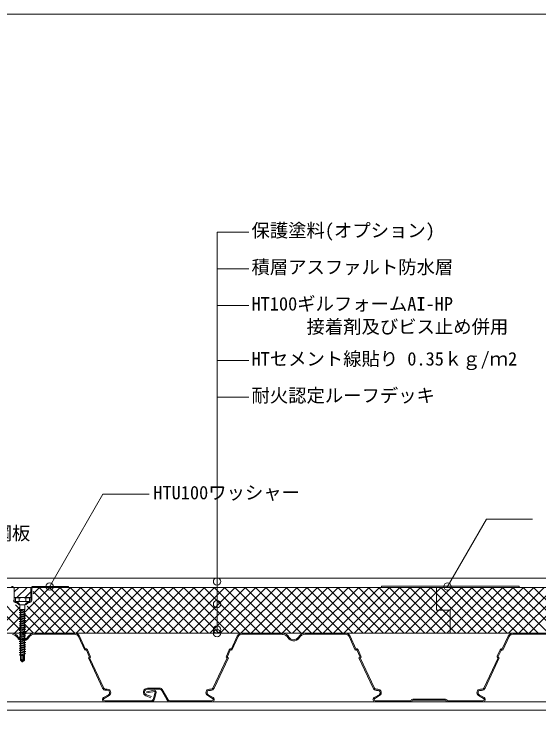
# Model space of a CAD drawing. Units: millimetres, scale not verified. Extents: x -1380 to 1380, y -956 to 954.
# Drawn here: x 10 to 581, y -239 to 539 of the extents above; entities that cross this region are included whole.
import ezdxf
from ezdxf.enums import TextEntityAlignment as Align

# ---------------------------------------------------------------- set-up
doc = ezdxf.new("R2010")
doc.units = ezdxf.units.MM
doc.header["$LTSCALE"] = 3
doc.linetypes.add('USER2', pattern=[9.525, 6.35, -3.175])
for name, color, linetype, lineweight in [('0-0_0', 7, 'Continuous', 18), ('0-1_BOUSUI', 1, 'Continuous', 18), ('0-2_MOJI', 7, 'Continuous', 18), ('0-3_HATCH', 9, 'Continuous', 18), ('0-4_KANAMONO', 5, 'Continuous', 18), ('0-5_KANAMONO_SCREW', 4, 'Continuous', 18), ('0-6_TEKKOTU', 7, 'Continuous', 18), ('0-7_dekki', 3, 'Continuous', 18), ('0-8_dannnetu', 6, 'Continuous', 18)]:
    doc.layers.add(name, color=color, linetype=linetype, lineweight=lineweight)
doc.styles.add('ＭＳ ゴシック', font='')
doc.styles.get('ＭＳ ゴシック').set_extended_font_data('MS Gothic')

msp = doc.modelspace()

# ---------------------------------------------------------------- linework, layer by layer
at = {"layer": '0-0_0'}
msp.add_lwpolyline([(-900.096, -660.668), (899.904, -660.668), (899.904, 539.332), (-900.096, 539.332)], close=True, dxfattribs=at)
at = {"layer": '0-1_BOUSUI'}
msp.add_lwpolyline([(-490.1, 150.332), (-420.1, 150.332), (-420.1, 93.474), (-395.1, 68.474), (-395.1, -75.668), (899.904, -75.668)], dxfattribs=at)
at = {"layer": '0-2_MOJI'}
for p, q in [((230.689, -135.624), (230.689, 301.86)), ((230.689, 301.86), (265.265, 301.86)), ((230.689, 261.86), (265.265, 261.86)), ((230.689, 221.86), (265.265, 221.86)), ((230.689, 161.86), (265.265, 161.86)), ((230.689, 121.86), (265.265, 121.86))]:
    msp.add_line(p, q, dxfattribs=at)
for points in [[(47.578, -85.668), (106.247, 15.95), (156.685, 15.95)], [(481.429, -85.622), (524.351, -11.278), (574.789, -11.278)]]:
    msp.add_lwpolyline(points, dxfattribs=at)
for centre in [(230.689, -79.308), (48.155, -84.668), (481.98, -84.668), (230.689, -103.977), (230.689, -131.624), (230.689, -135.624)]:
    msp.add_circle(centre, 4, dxfattribs=at)
at = {"layer": '0-3_HATCH'}
for p, q in [((15.927, -132.168), (-30.572, -85.668)), ((15.651, -120.666), (-19.347, -85.668)), ((9.595, -90.649), (14.576, -85.668)), ((12.406, -96.819), (23.557, -85.668)), ((21.063, -135.531), (70.926, -85.668)), ((21.348, -124.021), (59.701, -85.668)), ((21.387, -96.819), (27.595, -90.61)), ((21.632, -112.511), (48.475, -85.668)), ((30.239, -92.679), (37.25, -85.668)), ((75.554, -135.668), (30.239, -90.353)), ((32.152, -135.668), (82.151, -85.668)), ((86.78, -135.668), (36.78, -85.668)), ((43.377, -135.668), (93.377, -85.668)), ((98.005, -135.668), (48.005, -85.668)), ((54.602, -135.668), (104.602, -85.668)), ((109.23, -135.668), (59.23, -85.668)), ((65.828, -135.668), (115.827, -85.668)), ((120.456, -135.668), (70.456, -85.668)), ((77.053, -135.668), (127.053, -85.668)), ((131.681, -135.668), (81.681, -85.668)), ((88.278, -135.668), (138.278, -85.668)), ((142.906, -135.668), (92.906, -85.668)), ((99.503, -135.668), (149.503, -85.668)), ((154.132, -135.668), (104.132, -85.668)), ((110.729, -135.668), (160.729, -85.668)), ((165.357, -135.668), (115.357, -85.668)), ((121.954, -135.668), (171.954, -85.668)), ((176.582, -135.668), (126.582, -85.668)), ((133.179, -135.668), (183.179, -85.668)), ((187.807, -135.668), (137.808, -85.668)), ((144.404, -135.668), (194.404, -85.668)), ((199.033, -135.668), (149.033, -85.668)), ((155.63, -135.668), (205.63, -85.668)), ((210.258, -135.668), (160.258, -85.668)), ((166.856, -135.668), (216.855, -85.668)), ((221.483, -135.668), (171.484, -85.668)), ((178.081, -135.668), (228.08, -85.668)), ((232.708, -135.668), (182.709, -85.668)), ((189.306, -135.668), (239.306, -85.668)), ((243.934, -135.668), (193.934, -85.668)), ((200.531, -135.668), (250.531, -85.668)), ((255.159, -135.668), (205.16, -85.668)), ((211.757, -135.668), (261.756, -85.668)), ((266.384, -135.668), (216.385, -85.668)), ((222.982, -135.668), (272.982, -85.668)), ((277.61, -135.668), (227.61, -85.668)), ((234.207, -135.668), (284.207, -85.668)), ((288.836, -135.668), (238.836, -85.668)), ((245.433, -135.668), (295.432, -85.668)), ((300.061, -135.668), (250.061, -85.668)), ((256.658, -135.668), (306.658, -85.668)), ((311.286, -135.668), (261.286, -85.668)), ((267.883, -135.668), (317.883, -85.668)), ((322.511, -135.668), (272.511, -85.668)), ((279.108, -135.668), (329.108, -85.668)), ((333.737, -135.668), (283.737, -85.668)), ((290.334, -135.668), (340.334, -85.668)), ((344.962, -135.668), (294.962, -85.668)), ((301.559, -135.668), (351.559, -85.668)), ((356.187, -135.668), (306.187, -85.668)), ((312.784, -135.668), (362.784, -85.668)), ((367.413, -135.668), (317.413, -85.668)), ((324.01, -135.668), (374.01, -85.668)), ((378.638, -135.668), (328.638, -85.668)), ((335.235, -135.668), (385.235, -85.668)), ((389.863, -135.668), (339.863, -85.668)), ((346.46, -135.668), (396.46, -85.668)), ((401.089, -135.668), (351.089, -85.668)), ((357.686, -135.668), (407.686, -85.668)), ((412.314, -135.668), (362.314, -85.668)), ((368.911, -135.668), (418.911, -85.668)), ((423.539, -135.668), (373.539, -85.668)), ((380.136, -135.668), (430.136, -85.668)), ((434.765, -135.668), (384.765, -85.668)), ((391.362, -135.668), (441.362, -85.668)), ((445.99, -135.668), (395.99, -85.668)), ((402.587, -135.668), (452.587, -85.668)), ((457.215, -135.668), (407.215, -85.668)), ((413.812, -135.668), (463.812, -85.668)), ((468.441, -135.668), (418.441, -85.668)), ((425.037, -135.668), (475.037, -85.668)), ((479.666, -135.668), (429.666, -85.668)), ((436.263, -135.668), (486.263, -85.668)), ((490.891, -135.668), (440.891, -85.668)), ((447.488, -135.668), (497.488, -85.668)), ((502.117, -135.668), (452.117, -85.668)), ((458.713, -135.668), (508.713, -85.668)), ((513.342, -135.668), (463.342, -85.668)), ((469.939, -135.668), (519.939, -85.668)), ((524.567, -135.668), (474.567, -85.668)), ((481.164, -135.668), (531.164, -85.668)), ((535.793, -135.668), (485.793, -85.668)), ((492.389, -135.668), (542.389, -85.668)), ((547.018, -135.668), (497.018, -85.668)), ((503.615, -135.668), (553.615, -85.668)), ((558.243, -135.668), (508.243, -85.668)), ((514.84, -135.668), (564.84, -85.668)), ((569.469, -135.668), (519.469, -85.668)), ((526.065, -135.668), (576.065, -85.668)), ((580.694, -135.668), (530.694, -85.668)), ((537.291, -135.668), (587.291, -85.668)), ((591.919, -135.668), (541.919, -85.668)), ((548.516, -135.668), (598.516, -85.668)), ((603.144, -135.668), (553.144, -85.668)), ((559.741, -135.668), (609.741, -85.668)), ((614.37, -135.668), (564.37, -85.668)), ((570.967, -135.668), (620.967, -85.668)), ((625.595, -135.668), (575.595, -85.668)), ((-12.75, -135.668), (15.611, -107.307)), ((16.606, -110.396), (10.878, -104.668)), ((53.103, -135.668), (23.723, -106.287)), ((64.329, -135.668), (30.239, -101.578)), ((41.878, -135.668), (21.823, -115.612)), ((-1.524, -135.668), (15.496, -118.648)), ((15.812, -118.332), (16.896, -117.248)), ((16.989, -122.004), (16.768, -121.783)), ((9.701, -135.668), (15.302, -130.067)), ((15.433, -129.936), (16.702, -128.667)), ((21.311, -126.326), (20.989, -126.004)), ((30.653, -135.668), (22.017, -127.032))]:
    msp.add_line(p, q, dxfattribs=at)
at = {"layer": '0-3_HATCH', "color": 1}
for p, q in [((532.36, -135.668), (532.36, -135.668)), ((533.858, -135.668), (533.859, -135.668)), ((543.585, -135.668), (543.585, -135.668)), ((545.084, -135.668), (545.084, -135.668)), ((554.811, -135.668), (554.811, -135.668)), ((556.309, -135.668), (556.309, -135.668)), ((566.036, -135.668), (566.036, -135.668)), ((567.534, -135.668), (567.534, -135.668)), ((577.261, -135.668), (577.261, -135.668)), ((578.76, -135.668), (578.76, -135.668))]:
    msp.add_line(p, q, dxfattribs=at)
at = {"layer": '0-4_KANAMONO'}
for p, q in [((68.595, -84.668), (30.595, -84.668)), ((9.595, -87.668), (9.595, -100.168)), ((27.595, -87.668), (27.595, -100.168)), ((28.595, -100.168), (28.595, -87.668)), ((10.595, -101.168), (11.402, -101.168)), ((11.402, -102.168), (10.595, -102.168)), ((26.595, -101.168), (25.788, -101.168)), ((25.788, -102.168), (26.595, -102.168))]:
    msp.add_line(p, q, dxfattribs=at)
at = {"layer": '0-4_KANAMONO', "linetype": 'USER2'}
msp.add_line((11.788, -101.169), (25.247, -101.169), dxfattribs=at)
at = {"layer": '0-4_KANAMONO'}
for points in [[(30.595, -85.668), (68.595, -85.668), (68.595, -84.668)], [(12.596, -101.563), (15.095, -103.422), (15.095, -104.668), (11.999, -102.366)], [(24.595, -101.563), (22.095, -103.422), (22.095, -104.668), (25.192, -102.366)]]:
    msp.add_lwpolyline(points, dxfattribs=at)
msp.add_lwpolyline([(410.171, -85.668), (560.171, -85.668), (560.171, -84.468), (410.171, -84.468)], close=True, dxfattribs=at)
for centre, radius, start, end in [((6.595, -87.668), 3, 0, 90), ((30.595, -87.668), 3, 90, 180), ((30.595, -87.668), 2, 90, 180), ((10.595, -100.168), 2, 180, 270), ((10.595, -100.168), 1, 180, 270), ((26.595, -100.168), 1, 270, 0), ((26.595, -100.168), 2, 270, 0), ((11.402, -103.168), 2, 53.36573, 90), ((11.402, -103.168), 1, 53.36573, 90), ((25.788, -103.168), 2, 90, 126.63427), ((25.788, -103.168), 1, 90, 126.63427)]:
    msp.add_arc(centre, radius, start, end, dxfattribs=at)
at = {"layer": '0-5_KANAMONO_SCREW'}
for p, q in [((14.765, -97.543), (14.765, -101.169)), ((22.27, -97.543), (22.27, -101.169)), ((21.267, -104.669), (15.767, -104.669)), ((21.267, -109.669), (15.767, -109.669)), ((15.767, -109.669), (16.267, -110.41)), ((20.767, -110.299), (16.267, -111.509)), ((16.267, -111.509), (16.267, -112.83)), ((20.767, -112.719), (16.267, -113.929)), ((16.267, -113.929), (16.267, -115.25)), ((20.767, -115.139), (16.267, -116.349)), ((16.267, -116.349), (16.267, -117.67)), ((20.767, -110.299), (21.267, -109.684)), ((20.767, -110.299), (20.767, -111.62)), ((20.767, -112.719), (20.767, -114.04)), ((20.767, -115.139), (20.767, -116.46)), ((20.767, -117.559), (16.267, -118.769)), ((16.267, -118.769), (16.267, -120.09)), ((20.767, -119.979), (16.267, -121.189)), ((16.267, -121.189), (16.267, -122.51)), ((20.767, -122.399), (16.267, -123.609)), ((16.267, -123.609), (16.267, -124.93)), ((20.767, -117.559), (20.767, -118.88)), ((20.767, -119.979), (20.767, -121.3)), ((20.767, -122.399), (20.767, -123.72)), ((20.767, -124.819), (16.267, -126.029)), ((16.267, -126.029), (16.267, -127.35)), ((20.767, -127.239), (16.267, -128.449)), ((16.267, -128.449), (16.267, -129.77)), ((20.767, -129.659), (16.267, -130.869)), ((16.267, -130.869), (16.267, -132.19)), ((20.767, -132.079), (16.267, -133.289)), ((20.767, -124.819), (20.767, -126.14)), ((20.767, -127.239), (20.767, -128.56)), ((20.767, -129.659), (20.767, -130.98)), ((20.767, -132.079), (20.767, -133.4)), ((16.267, -133.289), (16.267, -134.61)), ((20.767, -134.499), (16.267, -135.709)), ((16.267, -135.709), (16.267, -137.03)), ((20.767, -136.919), (16.267, -138.129)), ((16.267, -138.129), (16.267, -139.45)), ((20.767, -139.339), (16.267, -140.549)), ((20.767, -134.499), (20.767, -135.82)), ((20.767, -136.919), (20.767, -138.24)), ((20.767, -139.339), (20.767, -140.66)), ((16.267, -140.549), (16.267, -141.87)), ((20.767, -141.759), (16.267, -142.969)), ((16.267, -142.969), (16.267, -144.29)), ((20.767, -144.179), (16.267, -145.389)), ((16.267, -145.389), (16.267, -146.71)), ((20.767, -146.599), (16.267, -147.809)), ((16.267, -147.809), (16.267, -149.13)), ((20.767, -141.759), (20.767, -143.08)), ((20.767, -144.179), (20.767, -145.5)), ((20.767, -146.599), (20.767, -147.92)), ((20.767, -149.019), (16.267, -150.229)), ((16.267, -150.229), (16.267, -151.55)), ((20.767, -151.439), (16.267, -152.649)), ((16.267, -152.649), (16.267, -153.97)), ((20.767, -153.859), (16.267, -155.069)), ((16.267, -155.069), (16.267, -156.39)), ((20.767, -149.019), (20.767, -150.34)), ((20.767, -151.439), (20.767, -152.76)), ((20.767, -153.859), (20.767, -155.18)), ((21.942, -157.948), (15.092, -159.158)), ((16.217, -165.002), (16.217, -160.119)), ((16.217, -160.119), (20.817, -160.119)), ((20.767, -156.279), (16.267, -157.489)), ((16.267, -157.489), (16.267, -158.843)), ((20.767, -158.626), (16.267, -159.836)), ((16.267, -159.836), (16.267, -160.119)), ((16.953, -163.67), (16.953, -160.119)), ((18.885, -163.924), (18.885, -160.119)), ((20.035, -163.83), (20.035, -160.119)), ((20.357, -164.788), (20.357, -160.119)), ((20.767, -156.279), (20.767, -157.633)), ((20.767, -158.626), (20.767, -160.119)), ((20.817, -160.119), (20.817, -165.002)), ((16.614, -164.558), (16.217, -165.002)), ((16.217, -165.002), (18.333, -166.778)), ((17.343, -164.506), (17.616, -164.735)), ((18.308, -165.875), (18.517, -166.819)), ((18.508, -164.578), (18.885, -163.924)), ((18.66, -166.212), (18.517, -166.819)), ((20.035, -163.83), (18.66, -166.212)), ((20.357, -164.788), (18.66, -166.212)), ((18.66, -166.212), (18.701, -166.778))]:
    msp.add_line(p, q, dxfattribs=at)
msp.add_lwpolyline([(12.267, -96.819), (11.012, -97.543), (11.012, -101.169), (26.023, -101.169), (26.023, -97.543), (24.767, -96.819)], close=True, dxfattribs=at)
for points in [[(12.267, -101.169), (15.767, -104.669), (15.767, -109.669)], [(24.767, -101.169), (21.267, -104.669), (21.267, -109.669)], [(21.267, -109.684), (14.967, -110.758), (19.022, -109.669)], [(16.267, -111.509), (14.967, -110.758), (16.267, -110.41)], [(22.067, -111.968), (14.967, -113.178), (20.767, -111.62)], [(16.267, -113.929), (14.967, -113.178), (16.267, -112.83)], [(22.067, -114.388), (14.967, -115.598), (20.767, -114.04)], [(16.267, -116.349), (14.967, -115.598), (16.267, -115.25)], [(22.067, -116.808), (14.967, -118.018), (20.767, -116.46)], [(20.767, -112.719), (22.067, -111.968), (20.767, -111.62)], [(20.767, -115.139), (22.067, -114.388), (20.767, -114.04)], [(20.767, -117.559), (22.067, -116.808), (20.767, -116.46)], [(16.267, -118.769), (14.967, -118.018), (16.267, -117.67)], [(22.067, -119.228), (14.967, -120.438), (20.767, -118.88)], [(16.267, -121.189), (14.967, -120.438), (16.267, -120.09)], [(22.067, -121.648), (14.967, -122.858), (20.767, -121.3)], [(16.267, -123.609), (14.967, -122.858), (16.267, -122.51)], [(22.067, -124.068), (14.967, -125.278), (20.767, -123.72)], [(20.767, -119.979), (22.067, -119.228), (20.767, -118.88)], [(20.767, -122.399), (22.067, -121.648), (20.767, -121.3)], [(20.767, -124.819), (22.067, -124.068), (20.767, -123.72)], [(16.267, -126.029), (14.967, -125.278), (16.267, -124.93)], [(22.067, -126.488), (14.967, -127.698), (20.767, -126.14)], [(16.267, -128.449), (14.967, -127.698), (16.267, -127.35)], [(22.067, -128.908), (14.967, -130.118), (20.767, -128.56)], [(16.267, -130.869), (14.967, -130.118), (16.267, -129.77)], [(22.067, -131.328), (14.967, -132.538), (20.767, -130.98)], [(16.267, -133.289), (14.967, -132.538), (16.267, -132.19)], [(20.767, -127.239), (22.067, -126.488), (20.767, -126.14)], [(20.767, -129.659), (22.067, -128.908), (20.767, -128.56)], [(20.767, -132.079), (22.067, -131.328), (20.767, -130.98)], [(22.067, -133.748), (14.967, -134.958), (20.767, -133.4)], [(16.267, -135.709), (14.967, -134.958), (16.267, -134.61)], [(22.067, -136.168), (14.967, -137.378), (20.767, -135.82)], [(16.267, -138.129), (14.967, -137.378), (16.267, -137.03)], [(22.067, -138.588), (14.967, -139.798), (20.767, -138.24)], [(16.267, -140.549), (14.967, -139.798), (16.267, -139.45)], [(20.767, -134.499), (22.067, -133.748), (20.767, -133.4)], [(20.767, -136.919), (22.067, -136.168), (20.767, -135.82)], [(20.767, -139.339), (22.067, -138.588), (20.767, -138.24)], [(22.067, -141.008), (14.967, -142.218), (20.767, -140.66)], [(16.267, -142.969), (14.967, -142.218), (16.267, -141.87)], [(22.067, -143.428), (14.967, -144.638), (20.767, -143.08)], [(16.267, -145.389), (14.967, -144.638), (16.267, -144.29)], [(22.067, -145.848), (14.967, -147.058), (20.767, -145.5)], [(16.267, -147.809), (14.967, -147.058), (16.267, -146.71)], [(20.767, -141.759), (22.067, -141.008), (20.767, -140.66)], [(20.767, -144.179), (22.067, -143.428), (20.767, -143.08)], [(20.767, -146.599), (22.067, -145.848), (20.767, -145.5)], [(22.067, -148.268), (14.967, -149.478), (20.767, -147.92)], [(16.267, -150.229), (14.967, -149.478), (16.267, -149.13)], [(22.067, -150.688), (14.967, -151.898), (20.767, -150.34)], [(16.267, -152.649), (14.967, -151.898), (16.267, -151.55)], [(22.067, -153.108), (14.967, -154.318), (20.767, -152.76)], [(16.267, -155.069), (14.967, -154.318), (16.267, -153.97)], [(22.067, -155.528), (14.967, -156.738), (20.767, -155.18)], [(20.767, -149.019), (22.067, -148.268), (20.767, -147.92)], [(20.767, -151.439), (22.067, -150.688), (20.767, -150.34)], [(20.767, -153.859), (22.067, -153.108), (20.767, -152.76)], [(20.767, -156.279), (22.067, -155.528), (20.767, -155.18)], [(16.267, -157.489), (14.967, -156.738), (16.267, -156.39)], [(16.267, -159.836), (15.092, -159.158), (16.267, -158.843), (20.767, -157.633)], [(20.767, -158.626), (21.942, -157.948), (20.767, -157.633)], [(18.333, -166.778), (18.517, -166.819), (18.701, -166.778)], [(20.357, -164.788), (20.817, -165.002), (18.701, -166.778)]]:
    msp.add_lwpolyline(points, dxfattribs=at)
for centre, radius, start, end in [((12.888, -101.013), 3.944, 61.59455, 118.40545), ((18.517, -106.895), 10.076, 68.13455, 111.86545), ((24.147, -101.013), 3.944, 61.59455, 118.40545), ((15.621, -163.67), 1.333, 318.21456, 0), ((17.006, -164.908), 0.525, 50, 138.21456), ((18.044, -163.67), 1.091, 180, 230), ((17.996, -164.282), 0.591, 230, 330), ((16.283, -166.324), 2.075, 12.5, 50), ((20.076, -165.483), 1.811, 150, 192.5)]:
    msp.add_arc(centre, radius, start, end, dxfattribs=at)
at = {"layer": '0-6_TEKKOTU'}
for p, q in [((-400.1, -210.668), (899.904, -210.668)), ((-400.1, -219.668), (899.904, -219.668))]:
    msp.add_line(p, q, dxfattribs=at)
at = {"layer": '0-7_dekki'}
for p, q in [((31.778, -135.632), (75.604, -135.632)), ((31.778, -136.832), (75.604, -136.832)), ((79.53, -139.333), (86.404, -154.074)), ((80.618, -138.826), (87.044, -152.608)), ((246.346, -152.591), (252.744, -138.88)), ((246.986, -154.057), (253.831, -139.388)), ((257.757, -135.688), (301.987, -135.688)), ((257.757, -136.888), (301.987, -136.888)), ((326.851, -135.65), (370.676, -135.65)), ((326.851, -136.85), (370.676, -136.85)), ((374.602, -139.351), (381.476, -154.092)), ((375.69, -138.844), (382.116, -152.626)), ((541.745, -152.663), (548.177, -138.88)), ((542.385, -154.129), (549.264, -139.388)), ((553.189, -135.688), (597.419, -135.688)), ((553.189, -136.888), (597.419, -136.888)), ((86.404, -154.074), (87.042, -153.841)), ((88.272, -154.35), (91.404, -161.068)), ((89.359, -153.843), (92.492, -160.561)), ((244.033, -153.826), (240.897, -160.544)), ((245.12, -154.334), (241.985, -161.051)), ((246.987, -154.058), (246.348, -153.825)), ((382.115, -153.859), (381.477, -154.092)), ((386.475, -161.086), (383.342, -154.368)), ((387.562, -160.579), (384.43, -153.861)), ((536.298, -160.615), (539.431, -153.898)), ((537.385, -161.122), (540.519, -154.406)), ((541.746, -153.896), (542.386, -154.13)), ((90.848, -162.409), (90.372, -162.582)), ((90.372, -162.582), (105.707, -195.469)), ((91.95, -163.128), (106.794, -194.962)), ((226.567, -194.98), (241.438, -163.109)), ((227.655, -195.487), (243.016, -162.565)), ((242.54, -162.392), (243.017, -162.566)), ((385.92, -162.427), (385.444, -162.601)), ((385.444, -162.601), (400.779, -195.487)), ((387.022, -163.146), (401.866, -194.98)), ((521.999, -194.98), (536.837, -163.181)), ((523.086, -195.487), (538.415, -162.637)), ((537.94, -162.464), (538.416, -162.637)), ((109.633, -196.771), (110.979, -196.771)), ((109.633, -197.971), (110.979, -197.971)), ((153.711, -199.544), (162.632, -197.972)), ((153.92, -200.726), (162.84, -199.153)), ((154.754, -195.607), (168.245, -195.607)), ((154.754, -196.807), (168.245, -196.807)), ((163.295, -200.138), (161.504, -206.82)), ((164.454, -200.449), (162.663, -207.13)), ((169.951, -197.792), (175.92, -208.13)), ((170.991, -197.192), (176.959, -207.53)), ((222.382, -196.789), (223.729, -196.789)), ((222.382, -197.989), (223.729, -197.989)), ((404.705, -196.789), (406.051, -196.789)), ((404.705, -197.989), (406.051, -197.989)), ((517.815, -196.789), (519.162, -196.789)), ((517.815, -197.989), (519.162, -197.989)), ((112.279, -202.736), (106.897, -205.905)), ((112.888, -203.77), (107.506, -206.939)), ((108.197, -209.47), (158.404, -209.47)), ((153.206, -204.023), (158.642, -205.986)), ((153.614, -202.894), (159.05, -204.858)), ((179.872, -209.488), (225.165, -209.488)), ((225.855, -206.958), (220.473, -203.788)), ((226.464, -205.924), (221.082, -202.754)), ((407.351, -202.754), (401.969, -205.924)), ((407.96, -203.788), (402.578, -206.958)), ((403.269, -209.488), (442.05, -209.488)), ((443.227, -209.803), (443.227, -210.688)), ((444.212, -207.617), (479.655, -207.617)), ((444.212, -208.817), (479.655, -208.817)), ((480.639, -209.803), (480.639, -210.688)), ((481.817, -209.488), (520.598, -209.488)), ((521.287, -206.958), (515.906, -203.788)), ((521.896, -205.924), (516.515, -202.754)), ((108.197, -210.67), (158.404, -210.67)), ((179.872, -210.688), (225.165, -210.688)), ((403.269, -210.688), (443.227, -210.688)), ((476.365, -210.688), (520.598, -210.688))]:
    msp.add_line(p, q, dxfattribs=at)
for centre, radius, start, end in [((6.765, -144.101), 7.187, 30.53595, 82.86697), ((6.765, -144.101), 8.387, 30.53595, 82.86697), ((19.145, -136.799), 5.987, 210.53595, 262.86697), ((19.145, -136.799), 5.987, 262.86687, 329.83797), ((31.61, -144.017), 8.387, 88.6459, 149.83797), ((31.61, -144.017), 7.187, 88.6459, 149.83797), ((75.604, -141.164), 5.532, 24.99945, 90), ((75.604, -141.164), 4.332, 24.99945, 90), ((257.757, -141.22), 5.532, 90, 154.98576), ((257.757, -141.22), 4.332, 90, 154.98576), ((301.836, -144.12), 7.187, 82.86687, 89.58527), ((301.836, -144.12), 8.387, 82.86687, 89.58527), ((301.836, -144.12), 7.187, 30.53595, 82.86697), ((301.836, -144.12), 8.387, 30.53595, 82.86697), ((314.217, -136.817), 5.987, 210.53595, 262.86697), ((314.217, -136.817), 5.987, 262.86687, 329.83797), ((326.682, -144.035), 8.387, 88.6459, 149.83797), ((326.682, -144.035), 7.187, 88.6459, 149.83797), ((370.676, -141.182), 5.532, 24.99945, 90), ((370.676, -141.182), 4.332, 24.99945, 90), ((553.189, -141.22), 5.532, 90, 154.98576), ((553.189, -141.22), 4.332, 90, 154.98576), ((19.145, -136.799), 7.187, 210.53595, 262.86697), ((19.145, -136.799), 7.187, 262.86687, 329.83797), ((314.217, -136.817), 7.187, 210.53595, 262.86697), ((314.217, -136.817), 7.187, 262.86687, 329.83797), ((87.379, -154.766), 0.985, 25.00584, 109.99873), ((87.379, -154.766), 2.184, 25.00584, 98.80468), ((246.01, -154.75), 2.184, 81.14786, 154.98886), ((246.01, -154.75), 0.985, 69.99548, 154.98886), ((382.451, -154.785), 0.985, 25.0069, 109.99638), ((382.451, -154.785), 2.184, 25.0069, 98.80468), ((541.41, -154.822), 2.184, 81.17688, 154.99098), ((541.41, -154.822), 0.985, 70.00018, 154.99098), ((90.511, -161.484), 0.985, 290.00217, 25.00584), ((90.511, -161.484), 2.184, 311.19604, 25.00584), ((242.878, -161.466), 2.184, 154.99098, 228.78021), ((242.878, -161.466), 0.985, 154.99098, 249.9989), ((385.583, -161.503), 0.985, 290.0011, 24.99782), ((385.583, -161.503), 2.184, 311.19604, 24.99782), ((538.277, -161.538), 2.184, 154.99098, 228.78594), ((538.278, -161.538), 0.986, 155.04404, 249.93234), ((109.633, -193.638), 4.332, 204.99945, 270), ((109.633, -193.638), 3.132, 204.99945, 270), ((110.979, -200.53), 3.76, 300.50069, 90), ((110.979, -200.53), 2.56, 300.50069, 90), ((154.754, -199.957), 4.351, 90, 248.78319), ((154.754, -199.957), 3.151, 90, 248.78319), ((162.552, -199.939), 1.969, 344.9969, 90), ((162.552, -199.939), 0.769, 344.9969, 90), ((168.245, -198.776), 3.169, 29.99918, 90), ((168.245, -198.776), 1.969, 29.99918, 90), ((222.382, -200.548), 3.76, 90, 239.49931), ((222.382, -200.548), 2.56, 90, 239.49931), ((223.729, -193.656), 3.132, 270, 335.00055), ((223.729, -193.656), 4.332, 270, 335.00055), ((404.705, -193.656), 4.332, 204.99945, 270), ((404.705, -193.656), 3.132, 204.99945, 270), ((406.051, -200.548), 3.76, 300.50069, 90), ((406.051, -200.548), 2.56, 300.50069, 90), ((517.815, -200.548), 3.76, 90, 239.49931), ((517.815, -200.548), 2.56, 90, 239.49931), ((519.162, -193.656), 3.132, 270, 335.00055), ((519.162, -193.656), 4.332, 270, 335.00055), ((108.197, -208.11), 2.56, 120.50069, 270), ((108.197, -208.11), 1.36, 120.50069, 270), ((158.404, -206.338), 3.132, 270, 350.00136), ((158.404, -206.338), 4.332, 270, 350.00136), ((179.872, -206.357), 4.332, 203.67883, 270), ((179.872, -206.357), 3.132, 203.67883, 270), ((225.165, -208.129), 2.56, 270, 59.49931), ((225.165, -208.129), 1.36, 270, 59.49931), ((403.269, -208.129), 2.56, 120.50069, 270), ((403.269, -208.129), 1.36, 120.50069, 270), ((444.212, -209.803), 2.184, 90, 171.73136), ((444.212, -209.803), 0.985, 90, 180), ((479.655, -209.803), 2.184, 8.26864, 90), ((479.655, -209.803), 0.985, 0, 90), ((520.598, -208.129), 2.56, 270, 59.49931), ((520.598, -208.129), 1.36, 270, 59.49931)]:
    msp.add_arc(centre, radius, start, end, dxfattribs=at)
at = {"layer": '0-8_dannnetu'}
for p, q in [((-430.1, -85.668), (899.904, -85.668)), ((-300.1, -135.668), (899.904, -135.668))]:
    msp.add_line(p, q, dxfattribs=at)
msp.add_lwpolyline([(9.595, -96.819), (27.595, -96.819), (27.595, -85.668), (9.595, -85.668)], close=True, dxfattribs=at)
msp.add_lwpolyline([(484.9, -135.668), (484.9, -110.668), (469.9, -110.668), (469.9, -85.668)], dxfattribs=at)

# ---------------------------------------------------------------- texts
at = {"layer": '0-2_MOJI', "style": 'ＭＳ ゴシック'}
for s, p in [('保護塗料(オプション)', (268.265, 291.86)), ('積層アスファルト防水層', (268.265, 251.86)), ('HT100ギルフォームAI-HP', (268.265, 211.86)), ('\u3000\u3000\u3000接着剤及びビス止め併用', (268.265, 186.86)), ('HTセメント線貼り 0.35ｋｇ/ｍ2', (268.265, 151.86)), ('耐火認定ルーフデッキ', (268.265, 111.86)), ('HTU100ワッシャー', (161.25, 5.95)), ('HTコーナー200 溶融亜鉛メッキ鋼板', (-292.769, -38.373))]:
    msp.add_text(s, height=14.66, dxfattribs=at).set_placement(p, align=Align.BOTTOM_LEFT)

doc.saveas('drawing.dxf')
